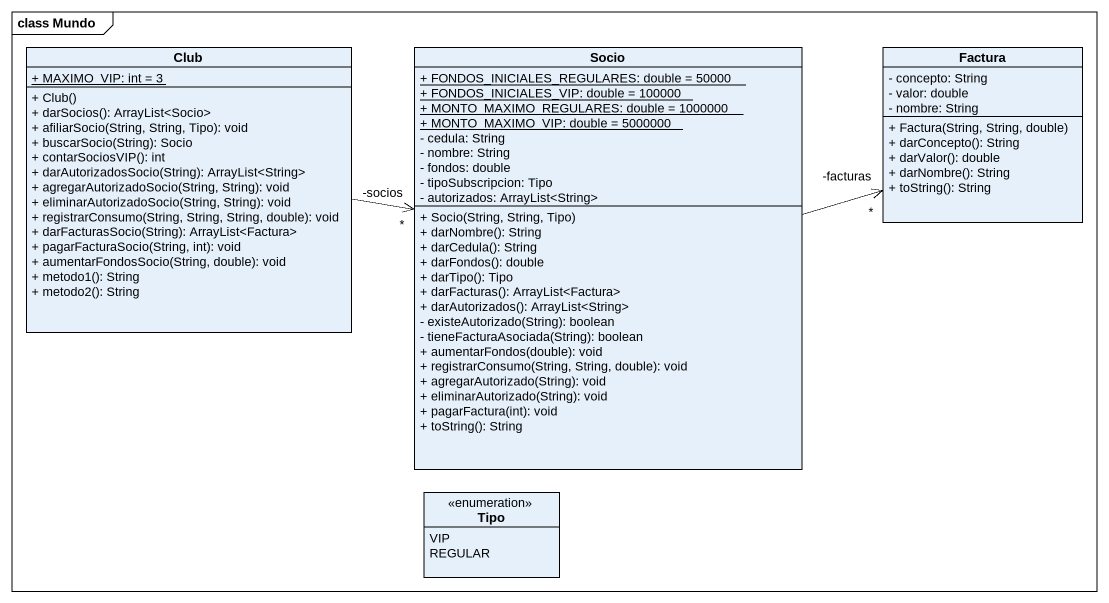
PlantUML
@startuml
mainframe class Mundo
hide circle
hide empty members
skinparam classAttributeIconSize 0
class Club {
  {static} + MAXIMO_VIP: int = 3
  + Club()
  + darSocios(): ArrayList<Socio>
  + afiliarSocio(String, String, Tipo): void
  + buscarSocio(String): Socio
  + contarSociosVIP(): int
  + darAutorizadosSocio(String): ArrayList<String>
  + agregarAutorizadoSocio(String, String): void
  + eliminarAutorizadoSocio(String, String): void
  + registrarConsumo(String, String, String, double): void
  + darFacturasSocio(String): ArrayList<Factura>
  + pagarFacturaSocio(String, int): void
  + aumentarFondosSocio(String, double): void
  + metodo1(): String
  + metodo2(): String
}
class Socio {
  {static} + FONDOS_INICIALES_REGULARES: double = 50000
  {static} + FONDOS_INICIALES_VIP: double = 100000
  {static} + MONTO_MAXIMO_REGULARES: double = 1000000
  {static} + MONTO_MAXIMO_VIP: double = 5000000
  - cedula: String
  - nombre: String
  - fondos: double
  - tipoSubscripcion: Tipo
  - autorizados: ArrayList<String>
  + Socio(String, String, Tipo)
  + darNombre(): String
  + darCedula(): String
  + darFondos(): double
  + darTipo(): Tipo
  + darFacturas(): ArrayList<Factura>
  + darAutorizados(): ArrayList<String>
  - existeAutorizado(String): boolean
  - tieneFacturaAsociada(String): boolean
  + aumentarFondos(double): void
  + registrarConsumo(String, String, double): void
  + agregarAutorizado(String): void
  + eliminarAutorizado(String): void
  + pagarFactura(int): void
  + toString(): String
}
class Factura {
  - concepto: String
  - valor: double
  - nombre: String
  + Factura(String, String, double)
  + darConcepto(): String
  + darValor(): double
  + darNombre(): String
  + toString(): String
}
enum Tipo {
  VIP
  REGULAR
}
Club -right-> "-socios\n*" Socio
Socio -right-> "-facturas\n*" Factura
@enduml
